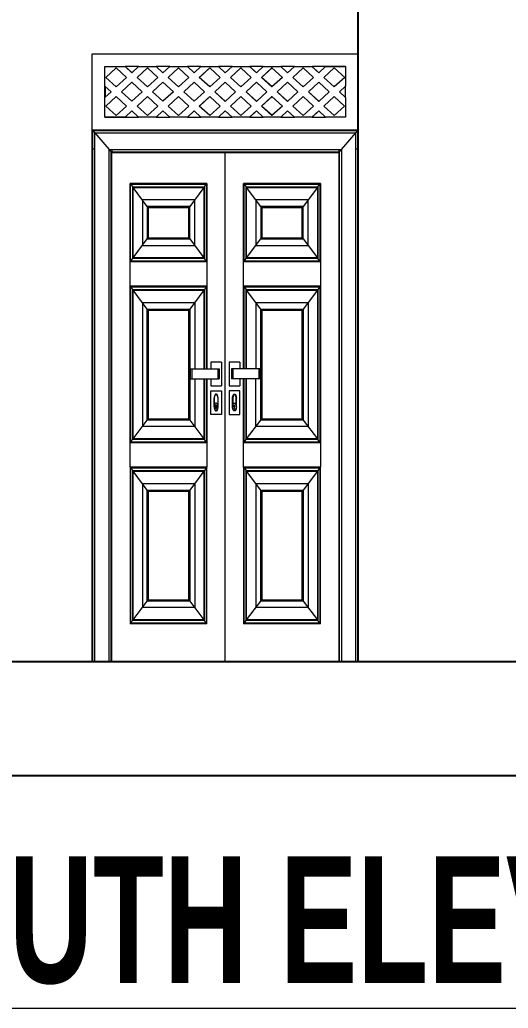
# Model space of a CAD drawing. Header units: inches. Extents: x -5096374 to -5070857, y -3259973 to -3243900.
# Drawn here: x -5081211.9 to -5081134.8, y -3259456.9 to -3259300.7 of the extents above; entities that cross this region are included whole.
import ezdxf

# ---------------------------------------------------------------- set-up
doc = ezdxf.new("R2010")
doc.units = ezdxf.units.IN
doc.header["$LTSCALE"] = 2
doc.header["$MEASUREMENT"] = 0
doc.layers.get('0').update_dxf_attribs({"linetype": 'CONTINUOUS'})
for name, color, linetype, lineweight in [('F-FURNITURE', 30, 'CONTINUOUS', 13), ('HACTH', 253, 'CONTINUOUS', 5), ('Text-100.w', 254, 'CONTINUOUS', 9)]:
    doc.layers.add(name, color=color, linetype=linetype, lineweight=lineweight)
doc.styles.add('Arial', font='arial.ttf', dxfattribs={"width": 0.8, "height": 12})

msp = doc.modelspace()

# ---------------------------------------------------------------- linework, layer by layer
at = {"ltscale": 0.5}
for p, q in [((-5081158.43, -3259402.1), (-5081158.43, -3259295.1)), ((-5081287.43, -3259402.1), (-5080996.31, -3259402.1)), ((-5081287.43, -3259420.1), (-5080996.31, -3259420.1))]:
    msp.add_line(p, q, dxfattribs=at)
at = {"layer": 'F-FURNITURE'}
for p, q in [((-5081200.43, -3259402.1), (-5081200.43, -3259306.1)), ((-5081200.43, -3259306.1), (-5081158.43, -3259306.1)), ((-5081198.43, -3259311.2), (-5081198.43, -3259308.1)), ((-5081198.43, -3259308.1), (-5081195.24, -3259308.1)), ((-5081198.27, -3259309.83), (-5081196.64, -3259308.32)), ((-5081198.27, -3259309.83), (-5081196.63, -3259308.33)), ((-5081196.64, -3259308.32), (-5081195, -3259309.83)), ((-5081194.18, -3259309.08), (-5081195.24, -3259308.1)), ((-5081195.24, -3259308.1), (-5081195.24, -3259308.1)), ((-5081194.17, -3259309.07), (-5081195.24, -3259308.1)), ((-5081193.11, -3259308.1), (-5081195.24, -3259308.1)), ((-5081193.11, -3259308.1), (-5081194.18, -3259309.08)), ((-5081193.36, -3259309.83), (-5081191.72, -3259308.32)), ((-5081193.35, -3259309.83), (-5081191.72, -3259308.33)), ((-5081193.11, -3259308.1), (-5081190.33, -3259308.1)), ((-5081191.72, -3259308.32), (-5081190.08, -3259309.83)), ((-5081189.26, -3259309.08), (-5081190.33, -3259308.1)), ((-5081190.33, -3259308.1), (-5081190.32, -3259308.1)), ((-5081189.26, -3259309.08), (-5081190.32, -3259308.1)), ((-5081188.2, -3259308.1), (-5081190.32, -3259308.1)), ((-5081188.2, -3259308.1), (-5081189.26, -3259309.08)), ((-5081188.44, -3259309.83), (-5081186.8, -3259308.32)), ((-5081188.44, -3259309.83), (-5081186.8, -3259308.33)), ((-5081188.2, -3259308.1), (-5081185.41, -3259308.1)), ((-5081186.8, -3259308.32), (-5081185.16, -3259309.83)), ((-5081184.35, -3259309.08), (-5081185.41, -3259308.1)), ((-5081185.41, -3259308.1), (-5081185.4, -3259308.1)), ((-5081184.34, -3259309.08), (-5081185.4, -3259308.1)), ((-5081183.28, -3259308.1), (-5081185.4, -3259308.1)), ((-5081183.28, -3259308.1), (-5081184.35, -3259309.08)), ((-5081183.53, -3259309.83), (-5081181.89, -3259308.32)), ((-5081183.52, -3259309.83), (-5081181.88, -3259308.33)), ((-5081183.28, -3259308.1), (-5081180.49, -3259308.1)), ((-5081181.89, -3259308.32), (-5081180.25, -3259309.83)), ((-5081179.43, -3259309.08), (-5081180.49, -3259308.1)), ((-5081180.49, -3259308.1), (-5081180.49, -3259308.1)), ((-5081179.43, -3259309.08), (-5081180.49, -3259308.1)), ((-5081178.36, -3259308.1), (-5081180.49, -3259308.1)), ((-5081178.36, -3259308.1), (-5081179.43, -3259309.08)), ((-5081178.61, -3259309.83), (-5081176.97, -3259308.32)), ((-5081178.6, -3259309.83), (-5081176.97, -3259308.33)), ((-5081178.36, -3259308.1), (-5081175.58, -3259308.1)), ((-5081176.97, -3259308.32), (-5081175.33, -3259309.83)), ((-5081174.51, -3259309.08), (-5081175.58, -3259308.1)), ((-5081175.58, -3259308.1), (-5081175.57, -3259308.1)), ((-5081174.51, -3259309.08), (-5081175.57, -3259308.1)), ((-5081173.45, -3259308.1), (-5081175.57, -3259308.1)), ((-5081173.45, -3259308.1), (-5081174.51, -3259309.08)), ((-5081173.69, -3259309.83), (-5081172.06, -3259308.32)), ((-5081173.69, -3259309.83), (-5081172.05, -3259308.33)), ((-5081173.45, -3259308.1), (-5081170.66, -3259308.1)), ((-5081172.06, -3259308.32), (-5081170.42, -3259309.83)), ((-5081169.6, -3259309.08), (-5081170.66, -3259308.1)), ((-5081169.59, -3259309.08), (-5081170.66, -3259308.1)), ((-5081170.66, -3259308.1), (-5081170.66, -3259308.1)), ((-5081168.53, -3259308.1), (-5081170.66, -3259308.1)), ((-5081168.53, -3259308.1), (-5081169.6, -3259309.08)), ((-5081168.78, -3259309.83), (-5081167.14, -3259308.32)), ((-5081168.77, -3259309.83), (-5081167.14, -3259308.33)), ((-5081168.53, -3259308.1), (-5081165.75, -3259308.1)), ((-5081167.14, -3259308.32), (-5081165.5, -3259309.83)), ((-5081164.68, -3259309.08), (-5081165.75, -3259308.1)), ((-5081165.75, -3259308.1), (-5081165.74, -3259308.1)), ((-5081164.68, -3259309.08), (-5081165.74, -3259308.1)), ((-5081163.62, -3259308.1), (-5081165.74, -3259308.1)), ((-5081163.62, -3259308.1), (-5081164.68, -3259309.08)), ((-5081163.86, -3259309.83), (-5081162.22, -3259308.33)), ((-5081163.86, -3259309.83), (-5081162.22, -3259308.33)), ((-5081163.62, -3259308.1), (-5081163.61, -3259308.1)), ((-5081163.61, -3259308.1), (-5081160.43, -3259308.1)), ((-5081160.43, -3259308.1), (-5081163.61, -3259308.1)), ((-5081162.22, -3259308.33), (-5081160.58, -3259309.83)), ((-5081160.43, -3259308.1), (-5081160.43, -3259311.2)), ((-5081160.43, -3259308.1), (-5081160.43, -3259308.1)), ((-5081196.64, -3259311.34), (-5081198.27, -3259309.83)), ((-5081198.27, -3259309.83), (-5081198.27, -3259309.83)), ((-5081196.63, -3259311.34), (-5081198.27, -3259309.83)), ((-5081195, -3259309.83), (-5081196.64, -3259311.34)), ((-5081191.72, -3259311.34), (-5081193.36, -3259309.83)), ((-5081193.36, -3259309.83), (-5081193.35, -3259309.83)), ((-5081191.72, -3259311.34), (-5081193.35, -3259309.83)), ((-5081190.08, -3259309.83), (-5081191.72, -3259311.34)), ((-5081186.8, -3259311.34), (-5081188.44, -3259309.83)), ((-5081186.8, -3259311.34), (-5081188.44, -3259309.83)), ((-5081188.44, -3259309.83), (-5081188.44, -3259309.83)), ((-5081185.16, -3259309.83), (-5081186.8, -3259311.34)), ((-5081181.89, -3259311.34), (-5081183.53, -3259309.83)), ((-5081183.53, -3259309.83), (-5081183.52, -3259309.83)), ((-5081181.88, -3259311.34), (-5081183.52, -3259309.83)), ((-5081180.25, -3259309.83), (-5081181.89, -3259311.34)), ((-5081176.97, -3259311.34), (-5081178.61, -3259309.83)), ((-5081178.61, -3259309.83), (-5081178.6, -3259309.83)), ((-5081176.97, -3259311.34), (-5081178.6, -3259309.83)), ((-5081175.33, -3259309.83), (-5081176.97, -3259311.34)), ((-5081172.06, -3259311.34), (-5081173.69, -3259309.83)), ((-5081172.05, -3259311.34), (-5081173.69, -3259309.83)), ((-5081173.69, -3259309.83), (-5081173.69, -3259309.83)), ((-5081170.42, -3259309.83), (-5081172.06, -3259311.34)), ((-5081167.14, -3259311.34), (-5081168.78, -3259309.83)), ((-5081168.78, -3259309.83), (-5081168.77, -3259309.83)), ((-5081167.14, -3259311.34), (-5081168.77, -3259309.83)), ((-5081165.5, -3259309.83), (-5081167.14, -3259311.34)), ((-5081162.22, -3259311.34), (-5081163.86, -3259309.83)), ((-5081163.86, -3259309.83), (-5081163.86, -3259309.83)), ((-5081162.22, -3259311.34), (-5081163.86, -3259309.83)), ((-5081160.58, -3259309.83), (-5081162.22, -3259311.34)), ((-5081198.43, -3259316.09), (-5081198.43, -3259311.2)), ((-5081198.43, -3259311.2), (-5081197.45, -3259312.1)), ((-5081198.41, -3259311.22), (-5081198.41, -3259312.97)), ((-5081195.82, -3259312.1), (-5081194.18, -3259310.59)), ((-5081195.81, -3259312.1), (-5081194.17, -3259310.59)), ((-5081194.18, -3259310.59), (-5081192.54, -3259312.1)), ((-5081190.9, -3259312.1), (-5081189.26, -3259310.59)), ((-5081190.89, -3259312.1), (-5081189.26, -3259310.59)), ((-5081189.26, -3259310.59), (-5081187.62, -3259312.1)), ((-5081185.98, -3259312.1), (-5081184.35, -3259310.59)), ((-5081185.98, -3259312.1), (-5081184.34, -3259310.59)), ((-5081184.35, -3259310.59), (-5081182.71, -3259312.1)), ((-5081181.07, -3259312.1), (-5081179.43, -3259310.59)), ((-5081181.06, -3259312.1), (-5081179.43, -3259310.59)), ((-5081179.43, -3259310.59), (-5081177.79, -3259312.1)), ((-5081176.15, -3259312.1), (-5081174.51, -3259310.59)), ((-5081176.15, -3259312.1), (-5081174.51, -3259310.59)), ((-5081174.51, -3259310.59), (-5081172.87, -3259312.1)), ((-5081171.24, -3259312.1), (-5081169.6, -3259310.59)), ((-5081171.23, -3259312.1), (-5081169.59, -3259310.59)), ((-5081169.6, -3259310.59), (-5081167.96, -3259312.1)), ((-5081166.32, -3259312.1), (-5081164.68, -3259310.59)), ((-5081166.31, -3259312.1), (-5081164.68, -3259310.59)), ((-5081164.68, -3259310.59), (-5081163.04, -3259312.1)), ((-5081161.4, -3259312.1), (-5081160.43, -3259311.2)), ((-5081161.4, -3259312.1), (-5081160.43, -3259311.21)), ((-5081160.43, -3259311.21), (-5081160.43, -3259311.2)), ((-5081160.43, -3259312.99), (-5081160.43, -3259311.21)), ((-5081197.45, -3259312.1), (-5081198.43, -3259312.99)), ((-5081198.27, -3259314.36), (-5081196.64, -3259312.85)), ((-5081198.27, -3259314.36), (-5081196.63, -3259312.85)), ((-5081196.64, -3259312.85), (-5081195, -3259314.36)), ((-5081194.18, -3259313.6), (-5081195.82, -3259312.1)), ((-5081195.82, -3259312.1), (-5081195.81, -3259312.1)), ((-5081194.17, -3259313.6), (-5081195.81, -3259312.1)), ((-5081192.54, -3259312.1), (-5081194.18, -3259313.6)), ((-5081193.36, -3259314.36), (-5081191.72, -3259312.85)), ((-5081193.35, -3259314.36), (-5081191.72, -3259312.85)), ((-5081191.72, -3259312.85), (-5081190.08, -3259314.36)), ((-5081189.26, -3259313.6), (-5081190.9, -3259312.1)), ((-5081190.9, -3259312.1), (-5081190.89, -3259312.1)), ((-5081189.26, -3259313.6), (-5081190.89, -3259312.1)), ((-5081187.62, -3259312.1), (-5081189.26, -3259313.6)), ((-5081188.44, -3259314.36), (-5081186.8, -3259312.85)), ((-5081188.44, -3259314.36), (-5081186.8, -3259312.85)), ((-5081186.8, -3259312.85), (-5081185.17, -3259314.36)), ((-5081184.35, -3259313.6), (-5081185.98, -3259312.1)), ((-5081185.98, -3259312.1), (-5081185.98, -3259312.1)), ((-5081184.34, -3259313.6), (-5081185.98, -3259312.1)), ((-5081182.71, -3259312.1), (-5081184.35, -3259313.6)), ((-5081183.53, -3259314.36), (-5081181.89, -3259312.85)), ((-5081183.52, -3259314.36), (-5081181.88, -3259312.85)), ((-5081181.89, -3259312.85), (-5081180.25, -3259314.36)), ((-5081179.43, -3259313.61), (-5081181.07, -3259312.1)), ((-5081181.07, -3259312.1), (-5081181.06, -3259312.1)), ((-5081179.43, -3259313.6), (-5081181.06, -3259312.1)), ((-5081177.79, -3259312.1), (-5081179.43, -3259313.61)), ((-5081178.61, -3259314.36), (-5081176.97, -3259312.85)), ((-5081178.6, -3259314.36), (-5081176.97, -3259312.85)), ((-5081176.97, -3259312.85), (-5081175.33, -3259314.36)), ((-5081174.51, -3259313.61), (-5081176.15, -3259312.1)), ((-5081176.15, -3259312.1), (-5081176.15, -3259312.1)), ((-5081174.51, -3259313.6), (-5081176.15, -3259312.1)), ((-5081172.87, -3259312.1), (-5081174.51, -3259313.61)), ((-5081173.69, -3259314.36), (-5081172.06, -3259312.85)), ((-5081173.69, -3259314.36), (-5081172.05, -3259312.85)), ((-5081172.06, -3259312.85), (-5081170.42, -3259314.36)), ((-5081169.6, -3259313.61), (-5081171.24, -3259312.1)), ((-5081171.24, -3259312.1), (-5081171.23, -3259312.1)), ((-5081169.59, -3259313.6), (-5081171.23, -3259312.1)), ((-5081167.96, -3259312.1), (-5081169.6, -3259313.61)), ((-5081168.78, -3259314.36), (-5081167.14, -3259312.85)), ((-5081168.77, -3259314.36), (-5081167.14, -3259312.85)), ((-5081167.14, -3259312.85), (-5081165.5, -3259314.36)), ((-5081164.68, -3259313.61), (-5081166.32, -3259312.1)), ((-5081166.32, -3259312.1), (-5081166.31, -3259312.1)), ((-5081164.68, -3259313.6), (-5081166.31, -3259312.1)), ((-5081163.04, -3259312.1), (-5081164.68, -3259313.61)), ((-5081163.86, -3259314.36), (-5081162.22, -3259312.85)), ((-5081163.86, -3259314.36), (-5081162.22, -3259312.85)), ((-5081162.22, -3259312.85), (-5081160.59, -3259314.36)), ((-5081160.43, -3259312.99), (-5081161.4, -3259312.1)), ((-5081160.43, -3259312.99), (-5081161.4, -3259312.1)), ((-5081161.4, -3259312.1), (-5081161.4, -3259312.1)), ((-5081160.43, -3259312.99), (-5081160.43, -3259316.1)), ((-5081160.43, -3259312.99), (-5081160.43, -3259312.99)), ((-5081196.64, -3259315.87), (-5081198.27, -3259314.36)), ((-5081196.63, -3259315.86), (-5081198.27, -3259314.36)), ((-5081198.27, -3259314.36), (-5081198.27, -3259314.36)), ((-5081195, -3259314.36), (-5081196.64, -3259315.87)), ((-5081195.24, -3259316.09), (-5081194.18, -3259315.11)), ((-5081195.24, -3259316.09), (-5081194.17, -3259315.12)), ((-5081194.18, -3259315.11), (-5081193.11, -3259316.09)), ((-5081191.72, -3259315.87), (-5081193.36, -3259314.36)), ((-5081193.36, -3259314.36), (-5081193.35, -3259314.36)), ((-5081191.72, -3259315.86), (-5081193.35, -3259314.36)), ((-5081190.08, -3259314.36), (-5081191.72, -3259315.87)), ((-5081190.33, -3259316.09), (-5081189.26, -3259315.11)), ((-5081190.32, -3259316.09), (-5081189.26, -3259315.12)), ((-5081189.26, -3259315.11), (-5081188.2, -3259316.09)), ((-5081186.8, -3259315.87), (-5081188.44, -3259314.36)), ((-5081186.8, -3259315.87), (-5081188.44, -3259314.36)), ((-5081188.44, -3259314.36), (-5081188.44, -3259314.36)), ((-5081185.17, -3259314.36), (-5081186.8, -3259315.87)), ((-5081185.41, -3259316.09), (-5081184.35, -3259315.11)), ((-5081185.41, -3259316.09), (-5081184.34, -3259315.12)), ((-5081184.35, -3259315.11), (-5081183.28, -3259316.09)), ((-5081181.89, -3259315.87), (-5081183.53, -3259314.36)), ((-5081183.53, -3259314.36), (-5081183.52, -3259314.36)), ((-5081181.88, -3259315.87), (-5081183.52, -3259314.36)), ((-5081180.25, -3259314.36), (-5081181.89, -3259315.87)), ((-5081180.5, -3259316.1), (-5081179.43, -3259315.11)), ((-5081180.49, -3259316.1), (-5081179.43, -3259315.12)), ((-5081179.43, -3259315.11), (-5081178.36, -3259316.1)), ((-5081176.97, -3259315.87), (-5081178.61, -3259314.36)), ((-5081178.61, -3259314.36), (-5081178.6, -3259314.36)), ((-5081176.97, -3259315.87), (-5081178.6, -3259314.36)), ((-5081175.33, -3259314.36), (-5081176.97, -3259315.87)), ((-5081175.58, -3259316.1), (-5081174.51, -3259315.11)), ((-5081175.57, -3259316.1), (-5081174.51, -3259315.12)), ((-5081174.51, -3259315.11), (-5081173.45, -3259316.1)), ((-5081172.06, -3259315.87), (-5081173.69, -3259314.36)), ((-5081173.69, -3259314.36), (-5081173.69, -3259314.36)), ((-5081172.05, -3259315.87), (-5081173.69, -3259314.36)), ((-5081170.42, -3259314.36), (-5081172.06, -3259315.87)), ((-5081170.66, -3259316.1), (-5081169.6, -3259315.11)), ((-5081170.66, -3259316.1), (-5081169.6, -3259315.12)), ((-5081169.6, -3259315.11), (-5081168.53, -3259316.1)), ((-5081167.14, -3259315.87), (-5081168.78, -3259314.36)), ((-5081168.78, -3259314.36), (-5081168.77, -3259314.36)), ((-5081167.14, -3259315.87), (-5081168.77, -3259314.36)), ((-5081165.5, -3259314.36), (-5081167.14, -3259315.87)), ((-5081165.75, -3259316.1), (-5081164.68, -3259315.11)), ((-5081165.74, -3259316.1), (-5081164.68, -3259315.12)), ((-5081164.68, -3259315.11), (-5081163.62, -3259316.1)), ((-5081162.22, -3259315.87), (-5081163.86, -3259314.36)), ((-5081162.22, -3259315.87), (-5081163.86, -3259314.36)), ((-5081163.86, -3259314.36), (-5081163.86, -3259314.36)), ((-5081160.59, -3259314.36), (-5081162.22, -3259315.87)), ((-5081198.43, -3259316.09), (-5081198.43, -3259316.1)), ((-5081195.24, -3259316.09), (-5081198.43, -3259316.09)), ((-5081198.43, -3259316.1), (-5081198.41, -3259316.1)), ((-5081198.41, -3259316.09), (-5081198.41, -3259316.1)), ((-5081198.41, -3259316.1), (-5081195.24, -3259316.09)), ((-5081195.24, -3259316.09), (-5081195.24, -3259316.09)), ((-5081195.24, -3259316.09), (-5081193.11, -3259316.09)), ((-5081190.33, -3259316.09), (-5081193.11, -3259316.09)), ((-5081190.33, -3259316.09), (-5081190.32, -3259316.09)), ((-5081190.32, -3259316.09), (-5081188.2, -3259316.09)), ((-5081185.41, -3259316.09), (-5081188.2, -3259316.09)), ((-5081185.41, -3259316.09), (-5081185.41, -3259316.09)), ((-5081185.41, -3259316.09), (-5081183.28, -3259316.09)), ((-5081180.5, -3259316.1), (-5081183.28, -3259316.09)), ((-5081180.49, -3259316.1), (-5081180.5, -3259316.1)), ((-5081180.49, -3259316.1), (-5081178.36, -3259316.1)), ((-5081175.58, -3259316.1), (-5081178.36, -3259316.1)), ((-5081175.57, -3259316.1), (-5081175.58, -3259316.1)), ((-5081175.57, -3259316.1), (-5081173.45, -3259316.1)), ((-5081170.66, -3259316.1), (-5081173.45, -3259316.1)), ((-5081170.66, -3259316.1), (-5081170.66, -3259316.1)), ((-5081170.66, -3259316.1), (-5081168.53, -3259316.1)), ((-5081165.75, -3259316.1), (-5081168.53, -3259316.1)), ((-5081165.74, -3259316.1), (-5081165.75, -3259316.1)), ((-5081165.74, -3259316.1), (-5081163.62, -3259316.1)), ((-5081160.43, -3259316.1), (-5081163.62, -3259316.1)), ((-5081200.43, -3259318.1), (-5081158.43, -3259318.1)), ((-5081200.36, -3259402.1), (-5081200.36, -3259318.17)), ((-5081200.36, -3259318.17), (-5081158.5, -3259318.17)), ((-5081200.36, -3259318.17), (-5081197.43, -3259321.6)), ((-5081200.34, -3259318.2), (-5081158.52, -3259318.2)), ((-5081200.34, -3259321.1), (-5081200.34, -3259318.2)), ((-5081158.5, -3259318.17), (-5081161.43, -3259321.6)), ((-5081158.52, -3259318.2), (-5081158.52, -3259402.1)), ((-5081158.5, -3259318.17), (-5081158.5, -3259402.1)), ((-5081200, -3259402.1), (-5081200, -3259318.6)), ((-5081200, -3259318.6), (-5081158.86, -3259318.6)), ((-5081158.86, -3259318.6), (-5081158.86, -3259402.1)), ((-5081200.34, -3259321.1), (-5081200.29, -3259321.1)), ((-5081200.34, -3259402.1), (-5081200.34, -3259321.1)), ((-5081200.25, -3259321.1), (-5081200.2, -3259321.1)), ((-5081200.15, -3259321.1), (-5081200.05, -3259321.1)), ((-5081197.77, -3259402.1), (-5081197.77, -3259321.2)), ((-5081197.77, -3259321.2), (-5081161.09, -3259321.2)), ((-5081197.34, -3259321.2), (-5081197.34, -3259321.25)), ((-5081197.34, -3259321.3), (-5081197.34, -3259321.35)), ((-5081161.52, -3259321.2), (-5081161.52, -3259321.25)), ((-5081161.52, -3259321.3), (-5081161.52, -3259321.35)), ((-5081161.09, -3259321.2), (-5081161.09, -3259402.1)), ((-5081158.86, -3259321.1), (-5081158.76, -3259321.1)), ((-5081158.71, -3259321.1), (-5081158.66, -3259321.1)), ((-5081158.61, -3259321.1), (-5081158.54, -3259321.1)), ((-5081197.43, -3259402.1), (-5081197.43, -3259321.6)), ((-5081197.43, -3259321.6), (-5081161.43, -3259321.6)), ((-5081197.34, -3259321.4), (-5081197.34, -3259321.48)), ((-5081197.34, -3259321.51), (-5081197.34, -3259321.6)), ((-5081197.34, -3259402.1), (-5081197.34, -3259321.7)), ((-5081197.34, -3259321.7), (-5081161.52, -3259321.7)), ((-5081179.43, -3259402.1), (-5081179.43, -3259321.7)), ((-5081161.52, -3259321.4), (-5081161.52, -3259321.48)), ((-5081161.52, -3259321.51), (-5081161.52, -3259321.6)), ((-5081161.52, -3259321.7), (-5081161.52, -3259402.1)), ((-5081161.43, -3259321.6), (-5081161.43, -3259402.1)), ((-5081194.45, -3259367.57), (-5081194.45, -3259326.59)), ((-5081182.33, -3259326.59), (-5081194.45, -3259326.59)), ((-5081194.37, -3259338.86), (-5081194.37, -3259326.7)), ((-5081194.37, -3259326.7), (-5081182.4, -3259326.7)), ((-5081194.37, -3259326.7), (-5081194.04, -3259327.14)), ((-5081194.04, -3259338.42), (-5081194.04, -3259327.14)), ((-5081194.04, -3259327.14), (-5081182.73, -3259327.14)), ((-5081193.98, -3259338.34), (-5081193.98, -3259327.21)), ((-5081193.98, -3259327.21), (-5081182.79, -3259327.21)), ((-5081191.75, -3259330.2), (-5081193.98, -3259327.21)), ((-5081182.79, -3259327.21), (-5081185.03, -3259330.2)), ((-5081182.79, -3259327.21), (-5081182.79, -3259338.34)), ((-5081182.73, -3259327.14), (-5081182.4, -3259326.7)), ((-5081182.73, -3259327.14), (-5081182.73, -3259338.42)), ((-5081182.71, -3259327.11), (-5081182.71, -3259338.45)), ((-5081182.4, -3259326.7), (-5081182.4, -3259338.86)), ((-5081182.33, -3259326.59), (-5081182.33, -3259355.87)), ((-5081176.53, -3259355.87), (-5081176.53, -3259326.59)), ((-5081164.41, -3259326.59), (-5081176.53, -3259326.59)), ((-5081176.46, -3259338.86), (-5081176.46, -3259326.7)), ((-5081176.46, -3259326.7), (-5081164.49, -3259326.7)), ((-5081176.46, -3259326.7), (-5081176.13, -3259327.14)), ((-5081176.13, -3259338.42), (-5081176.13, -3259327.14)), ((-5081176.13, -3259327.14), (-5081164.82, -3259327.14)), ((-5081176.07, -3259338.34), (-5081176.07, -3259327.21)), ((-5081176.07, -3259327.21), (-5081164.87, -3259327.21)), ((-5081173.83, -3259330.2), (-5081176.07, -3259327.21)), ((-5081164.87, -3259327.21), (-5081167.11, -3259330.2)), ((-5081164.87, -3259327.21), (-5081164.87, -3259338.34)), ((-5081164.82, -3259327.14), (-5081164.49, -3259326.7)), ((-5081164.82, -3259327.14), (-5081164.82, -3259338.42)), ((-5081164.8, -3259327.11), (-5081164.8, -3259338.45)), ((-5081164.49, -3259326.7), (-5081164.49, -3259338.86)), ((-5081164.41, -3259326.59), (-5081164.41, -3259367.57)), ((-5081184.26, -3259329.17), (-5081192.52, -3259329.17)), ((-5081192.52, -3259329.17), (-5081192.52, -3259336.38)), ((-5081184.26, -3259336.38), (-5081184.26, -3259329.17)), ((-5081166.34, -3259329.17), (-5081174.6, -3259329.17)), ((-5081174.6, -3259329.17), (-5081174.6, -3259336.38)), ((-5081166.34, -3259336.38), (-5081166.34, -3259329.17)), ((-5081185.03, -3259330.2), (-5081191.75, -3259330.2)), ((-5081191.75, -3259330.2), (-5081191.75, -3259335.35)), ((-5081191.67, -3259330.3), (-5081191.67, -3259335.25)), ((-5081185.11, -3259330.3), (-5081191.67, -3259330.3)), ((-5081191.59, -3259330.41), (-5081191.59, -3259335.15)), ((-5081185.18, -3259330.41), (-5081191.59, -3259330.41)), ((-5081185.18, -3259335.15), (-5081185.18, -3259330.41)), ((-5081185.11, -3259335.25), (-5081185.11, -3259330.3)), ((-5081185.03, -3259335.35), (-5081185.03, -3259330.2)), ((-5081167.11, -3259330.2), (-5081173.83, -3259330.2)), ((-5081173.83, -3259330.2), (-5081173.83, -3259335.35)), ((-5081173.75, -3259330.3), (-5081173.75, -3259335.25)), ((-5081167.19, -3259330.3), (-5081173.75, -3259330.3)), ((-5081173.68, -3259330.41), (-5081173.68, -3259335.15)), ((-5081167.27, -3259330.41), (-5081173.68, -3259330.41)), ((-5081167.27, -3259335.15), (-5081167.27, -3259330.41)), ((-5081167.19, -3259335.25), (-5081167.19, -3259330.3)), ((-5081167.11, -3259335.35), (-5081167.11, -3259330.2)), ((-5081193.98, -3259338.34), (-5081191.75, -3259335.35)), ((-5081191.75, -3259335.35), (-5081185.03, -3259335.35)), ((-5081191.67, -3259335.25), (-5081185.11, -3259335.25)), ((-5081191.59, -3259335.15), (-5081185.18, -3259335.15)), ((-5081185.03, -3259335.35), (-5081182.79, -3259338.34)), ((-5081176.07, -3259338.34), (-5081173.83, -3259335.35)), ((-5081173.83, -3259335.35), (-5081167.11, -3259335.35)), ((-5081173.75, -3259335.25), (-5081167.19, -3259335.25)), ((-5081173.68, -3259335.15), (-5081167.27, -3259335.15)), ((-5081167.11, -3259335.35), (-5081164.87, -3259338.34)), ((-5081192.52, -3259336.38), (-5081184.26, -3259336.38)), ((-5081174.6, -3259336.38), (-5081166.34, -3259336.38)), ((-5081194.37, -3259338.86), (-5081194.04, -3259338.42)), ((-5081182.71, -3259338.45), (-5081194.06, -3259338.45)), ((-5081182.73, -3259338.42), (-5081194.04, -3259338.42)), ((-5081182.79, -3259338.34), (-5081193.98, -3259338.34)), ((-5081182.4, -3259338.86), (-5081182.73, -3259338.42)), ((-5081176.46, -3259338.86), (-5081176.13, -3259338.42)), ((-5081164.8, -3259338.45), (-5081176.15, -3259338.45)), ((-5081164.82, -3259338.42), (-5081176.13, -3259338.42)), ((-5081164.87, -3259338.34), (-5081176.07, -3259338.34)), ((-5081164.49, -3259338.86), (-5081164.82, -3259338.42)), ((-5081182.33, -3259338.96), (-5081194.45, -3259338.96)), ((-5081182.4, -3259338.86), (-5081194.37, -3259338.86)), ((-5081164.41, -3259338.96), (-5081176.53, -3259338.96)), ((-5081164.49, -3259338.86), (-5081176.46, -3259338.86)), ((-5081182.33, -3259342.83), (-5081194.45, -3259342.83)), ((-5081194.37, -3259367.46), (-5081194.37, -3259342.93)), ((-5081194.37, -3259342.93), (-5081182.4, -3259342.93)), ((-5081194.37, -3259342.93), (-5081194.06, -3259343.34)), ((-5081182.4, -3259342.93), (-5081182.71, -3259343.34)), ((-5081182.4, -3259342.93), (-5081182.4, -3259355.87)), ((-5081164.41, -3259342.83), (-5081176.53, -3259342.83)), ((-5081176.46, -3259355.87), (-5081176.46, -3259342.93)), ((-5081176.46, -3259342.93), (-5081164.49, -3259342.93)), ((-5081176.46, -3259342.93), (-5081176.15, -3259343.34)), ((-5081164.49, -3259342.93), (-5081164.8, -3259343.34)), ((-5081164.49, -3259342.93), (-5081164.49, -3259367.46)), ((-5081194.06, -3259343.34), (-5081182.71, -3259343.34)), ((-5081194.06, -3259343.34), (-5081194.05, -3259343.37)), ((-5081194.05, -3259367.03), (-5081194.05, -3259343.37)), ((-5081194.05, -3259343.37), (-5081182.73, -3259343.37)), ((-5081191.75, -3259346.43), (-5081193.98, -3259343.45)), ((-5081193.98, -3259366.95), (-5081193.98, -3259343.45)), ((-5081193.98, -3259343.45), (-5081182.79, -3259343.45)), ((-5081182.79, -3259343.45), (-5081185.03, -3259346.43)), ((-5081182.79, -3259343.45), (-5081182.79, -3259355.87)), ((-5081182.71, -3259343.34), (-5081182.73, -3259343.37)), ((-5081182.73, -3259343.37), (-5081182.73, -3259355.87)), ((-5081182.71, -3259343.34), (-5081182.71, -3259355.87)), ((-5081176.15, -3259343.34), (-5081164.8, -3259343.34)), ((-5081176.15, -3259343.34), (-5081176.13, -3259343.37)), ((-5081176.13, -3259355.87), (-5081176.13, -3259343.37)), ((-5081176.13, -3259343.37), (-5081164.81, -3259343.37)), ((-5081173.83, -3259346.43), (-5081176.07, -3259343.45)), ((-5081176.07, -3259355.87), (-5081176.07, -3259343.45)), ((-5081176.07, -3259343.45), (-5081164.87, -3259343.45)), ((-5081164.87, -3259343.45), (-5081167.11, -3259346.43)), ((-5081164.87, -3259343.45), (-5081164.87, -3259366.95)), ((-5081164.8, -3259343.34), (-5081164.81, -3259343.37)), ((-5081164.81, -3259343.37), (-5081164.81, -3259367.03)), ((-5081164.8, -3259343.34), (-5081164.8, -3259367.05)), ((-5081192.52, -3259345.4), (-5081184.26, -3259345.4)), ((-5081192.52, -3259345.4), (-5081192.52, -3259364.99)), ((-5081184.26, -3259345.4), (-5081184.26, -3259355.87)), ((-5081174.6, -3259345.4), (-5081166.34, -3259345.4)), ((-5081174.6, -3259345.4), (-5081174.6, -3259355.87)), ((-5081166.34, -3259345.4), (-5081166.34, -3259364.99)), ((-5081191.75, -3259346.43), (-5081185.03, -3259346.43)), ((-5081191.75, -3259363.96), (-5081191.75, -3259346.43)), ((-5081185.11, -3259346.54), (-5081191.67, -3259346.54)), ((-5081191.67, -3259346.54), (-5081191.67, -3259363.85)), ((-5081185.18, -3259346.64), (-5081191.59, -3259346.64)), ((-5081191.59, -3259346.64), (-5081191.59, -3259363.75)), ((-5081185.18, -3259363.75), (-5081185.18, -3259346.64)), ((-5081185.11, -3259363.85), (-5081185.11, -3259346.54)), ((-5081185.03, -3259346.43), (-5081185.03, -3259363.96)), ((-5081173.83, -3259346.43), (-5081167.11, -3259346.43)), ((-5081173.83, -3259363.96), (-5081173.83, -3259346.43)), ((-5081167.19, -3259346.54), (-5081173.75, -3259346.54)), ((-5081173.75, -3259346.54), (-5081173.75, -3259363.85)), ((-5081167.27, -3259346.64), (-5081173.68, -3259346.64)), ((-5081173.68, -3259346.64), (-5081173.68, -3259363.75)), ((-5081167.27, -3259363.75), (-5081167.27, -3259346.64)), ((-5081167.19, -3259363.85), (-5081167.19, -3259346.54)), ((-5081167.11, -3259346.43), (-5081167.11, -3259363.96)), ((-5081181.73, -3259354.81), (-5081181.73, -3259355.87)), ((-5081180.03, -3259354.81), (-5081181.73, -3259354.81)), ((-5081180.03, -3259354.81), (-5081180.03, -3259358.53)), ((-5081177.13, -3259354.81), (-5081178.83, -3259354.81)), ((-5081178.83, -3259354.81), (-5081178.83, -3259358.53)), ((-5081177.13, -3259354.81), (-5081177.13, -3259355.87)), ((-5081184.95, -3259355.87), (-5081184.95, -3259357.47)), ((-5081184.95, -3259355.87), (-5081180.39, -3259355.87)), ((-5081184.71, -3259355.87), (-5081184.71, -3259357.47)), ((-5081180.63, -3259355.87), (-5081180.63, -3259357.47)), ((-5081180.39, -3259355.87), (-5081180.39, -3259357.47)), ((-5081178.47, -3259355.87), (-5081178.47, -3259357.47)), ((-5081173.91, -3259355.87), (-5081178.47, -3259355.87)), ((-5081178.22, -3259355.87), (-5081178.22, -3259357.47)), ((-5081174.15, -3259355.87), (-5081174.15, -3259357.47)), ((-5081173.91, -3259355.87), (-5081173.91, -3259357.47)), ((-5081184.95, -3259357.47), (-5081180.39, -3259357.47)), ((-5081184.26, -3259357.47), (-5081184.26, -3259364.99)), ((-5081182.79, -3259357.47), (-5081182.79, -3259366.95)), ((-5081182.73, -3259357.47), (-5081182.73, -3259367.03)), ((-5081182.71, -3259357.47), (-5081182.71, -3259367.05)), ((-5081182.4, -3259357.47), (-5081182.4, -3259367.46)), ((-5081182.33, -3259357.47), (-5081182.33, -3259367.57)), ((-5081181.73, -3259357.47), (-5081181.73, -3259358.53)), ((-5081181.73, -3259358.53), (-5081180.03, -3259358.53)), ((-5081178.83, -3259358.53), (-5081177.13, -3259358.53)), ((-5081173.91, -3259357.47), (-5081178.47, -3259357.47)), ((-5081177.13, -3259357.47), (-5081177.13, -3259358.53)), ((-5081176.53, -3259367.57), (-5081176.53, -3259357.47)), ((-5081176.46, -3259367.46), (-5081176.46, -3259357.47)), ((-5081176.13, -3259367.03), (-5081176.13, -3259357.47)), ((-5081176.07, -3259366.95), (-5081176.07, -3259357.47)), ((-5081174.6, -3259364.99), (-5081174.6, -3259357.47)), ((-5081181.73, -3259359.33), (-5081180.03, -3259359.33)), ((-5081181.73, -3259363.06), (-5081181.73, -3259359.33)), ((-5081181.17, -3259360.36), (-5081181.18, -3259360.53)), ((-5081181.14, -3259360.2), (-5081181.17, -3259360.36)), ((-5081181.09, -3259360.06), (-5081181.14, -3259360.2)), ((-5081181.14, -3259360.54), (-5081181.13, -3259360.38)), ((-5081181.13, -3259360.38), (-5081181.1, -3259360.25)), ((-5081181.1, -3259360.25), (-5081181.06, -3259360.13)), ((-5081181.03, -3259359.95), (-5081181.09, -3259360.06)), ((-5081181.06, -3259360.13), (-5081181.01, -3259360.04)), ((-5081180.96, -3259359.89), (-5081181.03, -3259359.95)), ((-5081181.01, -3259360.04), (-5081180.94, -3259359.98)), ((-5081180.88, -3259359.86), (-5081180.96, -3259359.89)), ((-5081180.94, -3259359.98), (-5081180.88, -3259359.96)), ((-5081180.8, -3259359.89), (-5081180.88, -3259359.86)), ((-5081180.88, -3259359.96), (-5081180.81, -3259359.98)), ((-5081180.81, -3259359.98), (-5081180.75, -3259360.04)), ((-5081180.73, -3259359.95), (-5081180.8, -3259359.89)), ((-5081180.75, -3259360.04), (-5081180.69, -3259360.13)), ((-5081180.66, -3259360.06), (-5081180.73, -3259359.95)), ((-5081180.69, -3259360.13), (-5081180.65, -3259360.25)), ((-5081180.61, -3259360.2), (-5081180.66, -3259360.06)), ((-5081180.65, -3259360.25), (-5081180.63, -3259360.38)), ((-5081180.63, -3259360.38), (-5081180.62, -3259360.54)), ((-5081180.58, -3259360.36), (-5081180.61, -3259360.2)), ((-5081180.57, -3259360.53), (-5081180.58, -3259360.36)), ((-5081180.03, -3259359.33), (-5081180.03, -3259363.06)), ((-5081178.83, -3259359.33), (-5081178.83, -3259363.06)), ((-5081177.13, -3259359.33), (-5081178.83, -3259359.33)), ((-5081178.29, -3259360.53), (-5081178.28, -3259360.36)), ((-5081178.28, -3259360.36), (-5081178.25, -3259360.2)), ((-5081178.25, -3259360.2), (-5081178.2, -3259360.06)), ((-5081178.23, -3259360.38), (-5081178.24, -3259360.54)), ((-5081178.21, -3259360.25), (-5081178.23, -3259360.38)), ((-5081178.16, -3259360.13), (-5081178.21, -3259360.25)), ((-5081178.2, -3259360.06), (-5081178.13, -3259359.95)), ((-5081178.11, -3259360.04), (-5081178.16, -3259360.13)), ((-5081178.13, -3259359.95), (-5081178.06, -3259359.89)), ((-5081178.05, -3259359.98), (-5081178.11, -3259360.04)), ((-5081178.06, -3259359.89), (-5081177.98, -3259359.86)), ((-5081177.98, -3259359.96), (-5081178.05, -3259359.98)), ((-5081177.98, -3259359.86), (-5081177.9, -3259359.89)), ((-5081177.91, -3259359.98), (-5081177.98, -3259359.96)), ((-5081177.85, -3259360.04), (-5081177.91, -3259359.98)), ((-5081177.9, -3259359.89), (-5081177.83, -3259359.95)), ((-5081177.8, -3259360.13), (-5081177.85, -3259360.04)), ((-5081177.83, -3259359.95), (-5081177.77, -3259360.06)), ((-5081177.76, -3259360.25), (-5081177.8, -3259360.13)), ((-5081177.77, -3259360.06), (-5081177.72, -3259360.2)), ((-5081177.73, -3259360.38), (-5081177.76, -3259360.25)), ((-5081177.72, -3259360.54), (-5081177.73, -3259360.38)), ((-5081177.72, -3259360.2), (-5081177.69, -3259360.36)), ((-5081177.69, -3259360.36), (-5081177.68, -3259360.53)), ((-5081177.13, -3259363.06), (-5081177.13, -3259359.33)), ((-5081181.18, -3259361.86), (-5081181.18, -3259360.53)), ((-5081181.18, -3259361.86), (-5081181.17, -3259362.03)), ((-5081181.14, -3259361.85), (-5081181.14, -3259360.54)), ((-5081181.13, -3259361.72), (-5081181.14, -3259361.85)), ((-5081181.14, -3259361.85), (-5081181.14, -3259361.86)), ((-5081181.14, -3259361.86), (-5081181.14, -3259361.87)), ((-5081181.14, -3259361.87), (-5081181.13, -3259362.01)), ((-5081181.1, -3259361.58), (-5081181.13, -3259361.72)), ((-5081181.06, -3259361.46), (-5081181.1, -3259361.58)), ((-5081181.01, -3259361.37), (-5081181.06, -3259361.46)), ((-5081180.95, -3259361.31), (-5081181.01, -3259361.37)), ((-5081180.88, -3259361.29), (-5081180.95, -3259361.31)), ((-5081180.91, -3259361.59), (-5081180.85, -3259361.59)), ((-5081180.91, -3259362.13), (-5081180.91, -3259361.59)), ((-5081180.81, -3259361.31), (-5081180.88, -3259361.29)), ((-5081180.85, -3259361.59), (-5081180.85, -3259362.13)), ((-5081180.75, -3259361.37), (-5081180.81, -3259361.31)), ((-5081180.7, -3259361.45), (-5081180.75, -3259361.37)), ((-5081180.65, -3259361.57), (-5081180.7, -3259361.45)), ((-5081180.63, -3259361.71), (-5081180.65, -3259361.57)), ((-5081180.62, -3259361.85), (-5081180.63, -3259361.71)), ((-5081180.63, -3259362), (-5081180.62, -3259361.85)), ((-5081180.62, -3259360.54), (-5081180.62, -3259361.85)), ((-5081180.58, -3259362.03), (-5081180.57, -3259361.86)), ((-5081180.57, -3259361.86), (-5081180.57, -3259360.53)), ((-5081178.29, -3259361.86), (-5081178.29, -3259360.53)), ((-5081178.28, -3259362.03), (-5081178.29, -3259361.86)), ((-5081178.24, -3259360.54), (-5081178.24, -3259361.85)), ((-5081178.24, -3259361.85), (-5081178.23, -3259361.71)), ((-5081178.23, -3259362), (-5081178.24, -3259361.85)), ((-5081178.23, -3259361.71), (-5081178.2, -3259361.57)), ((-5081178.2, -3259361.57), (-5081178.16, -3259361.45)), ((-5081178.16, -3259361.45), (-5081178.11, -3259361.37)), ((-5081178.11, -3259361.37), (-5081178.05, -3259361.31)), ((-5081178.05, -3259361.31), (-5081177.98, -3259361.29)), ((-5081178.01, -3259361.59), (-5081178.01, -3259362.13)), ((-5081177.95, -3259361.59), (-5081178.01, -3259361.59)), ((-5081177.98, -3259361.29), (-5081177.91, -3259361.31)), ((-5081177.95, -3259362.13), (-5081177.95, -3259361.59)), ((-5081177.91, -3259361.31), (-5081177.85, -3259361.37)), ((-5081177.85, -3259361.37), (-5081177.8, -3259361.46)), ((-5081177.8, -3259361.46), (-5081177.76, -3259361.58)), ((-5081177.76, -3259361.58), (-5081177.73, -3259361.72)), ((-5081177.73, -3259361.72), (-5081177.72, -3259361.85)), ((-5081177.72, -3259361.87), (-5081177.73, -3259362.01)), ((-5081177.72, -3259361.85), (-5081177.72, -3259360.54)), ((-5081177.72, -3259361.85), (-5081177.72, -3259361.86)), ((-5081177.72, -3259361.86), (-5081177.72, -3259361.87)), ((-5081177.68, -3259361.86), (-5081177.69, -3259362.03)), ((-5081177.68, -3259361.86), (-5081177.68, -3259360.53)), ((-5081180.03, -3259363.06), (-5081181.73, -3259363.06)), ((-5081181.17, -3259362.03), (-5081181.14, -3259362.19)), ((-5081181.14, -3259362.19), (-5081181.09, -3259362.33)), ((-5081181.13, -3259362.01), (-5081181.13, -3259362.01)), ((-5081181.13, -3259362.01), (-5081181.1, -3259362.14)), ((-5081181.1, -3259362.14), (-5081181.1, -3259362.15)), ((-5081181.1, -3259362.15), (-5081181.06, -3259362.26)), ((-5081181.09, -3259362.33), (-5081181.03, -3259362.44)), ((-5081181.06, -3259362.26), (-5081181.06, -3259362.26)), ((-5081181.06, -3259362.26), (-5081181.01, -3259362.35)), ((-5081181.03, -3259362.44), (-5081180.96, -3259362.5)), ((-5081181.01, -3259362.35), (-5081181, -3259362.35)), ((-5081181, -3259362.35), (-5081180.94, -3259362.4)), ((-5081180.96, -3259362.5), (-5081180.88, -3259362.52)), ((-5081180.94, -3259362.4), (-5081180.94, -3259362.41)), ((-5081180.94, -3259362.41), (-5081180.88, -3259362.42)), ((-5081180.85, -3259362.13), (-5081180.91, -3259362.13)), ((-5081180.88, -3259362.42), (-5081180.87, -3259362.42)), ((-5081180.88, -3259362.52), (-5081180.8, -3259362.5)), ((-5081180.87, -3259362.42), (-5081180.81, -3259362.4)), ((-5081180.81, -3259362.4), (-5081180.75, -3259362.35)), ((-5081180.81, -3259362.4), (-5081180.81, -3259362.4)), ((-5081180.8, -3259362.5), (-5081180.73, -3259362.44)), ((-5081180.75, -3259362.35), (-5081180.69, -3259362.26)), ((-5081180.75, -3259362.35), (-5081180.75, -3259362.35)), ((-5081180.73, -3259362.44), (-5081180.66, -3259362.33)), ((-5081180.69, -3259362.25), (-5081180.65, -3259362.14)), ((-5081180.69, -3259362.26), (-5081180.69, -3259362.25)), ((-5081180.66, -3259362.33), (-5081180.61, -3259362.19)), ((-5081180.65, -3259362.14), (-5081180.63, -3259362.01)), ((-5081180.65, -3259362.14), (-5081180.65, -3259362.14)), ((-5081180.63, -3259362.01), (-5081180.63, -3259362)), ((-5081180.61, -3259362.19), (-5081180.58, -3259362.03)), ((-5081178.83, -3259363.06), (-5081177.13, -3259363.06)), ((-5081178.25, -3259362.19), (-5081178.28, -3259362.03)), ((-5081178.2, -3259362.33), (-5081178.25, -3259362.19)), ((-5081178.23, -3259362.01), (-5081178.23, -3259362)), ((-5081178.21, -3259362.14), (-5081178.23, -3259362.01)), ((-5081178.21, -3259362.14), (-5081178.21, -3259362.14)), ((-5081178.17, -3259362.25), (-5081178.21, -3259362.14)), ((-5081178.13, -3259362.44), (-5081178.2, -3259362.33)), ((-5081178.16, -3259362.26), (-5081178.17, -3259362.25)), ((-5081178.11, -3259362.35), (-5081178.16, -3259362.26)), ((-5081178.06, -3259362.5), (-5081178.13, -3259362.44)), ((-5081178.11, -3259362.35), (-5081178.11, -3259362.35)), ((-5081178.05, -3259362.4), (-5081178.11, -3259362.35)), ((-5081177.98, -3259362.52), (-5081178.06, -3259362.5)), ((-5081177.98, -3259362.42), (-5081178.05, -3259362.4)), ((-5081178.05, -3259362.4), (-5081178.05, -3259362.4)), ((-5081178.01, -3259362.13), (-5081177.95, -3259362.13)), ((-5081177.92, -3259362.41), (-5081177.98, -3259362.42)), ((-5081177.98, -3259362.42), (-5081177.98, -3259362.42)), ((-5081177.9, -3259362.5), (-5081177.98, -3259362.52)), ((-5081177.91, -3259362.4), (-5081177.92, -3259362.41)), ((-5081177.86, -3259362.35), (-5081177.91, -3259362.4)), ((-5081177.83, -3259362.44), (-5081177.9, -3259362.5)), ((-5081177.85, -3259362.35), (-5081177.86, -3259362.35)), ((-5081177.8, -3259362.26), (-5081177.85, -3259362.35)), ((-5081177.77, -3259362.33), (-5081177.83, -3259362.44)), ((-5081177.76, -3259362.15), (-5081177.8, -3259362.26)), ((-5081177.8, -3259362.26), (-5081177.8, -3259362.26)), ((-5081177.72, -3259362.19), (-5081177.77, -3259362.33)), ((-5081177.73, -3259362.01), (-5081177.76, -3259362.14)), ((-5081177.76, -3259362.14), (-5081177.76, -3259362.15)), ((-5081177.73, -3259362.01), (-5081177.73, -3259362.01)), ((-5081177.69, -3259362.03), (-5081177.72, -3259362.19)), ((-5081193.98, -3259366.95), (-5081191.75, -3259363.96)), ((-5081184.26, -3259364.99), (-5081192.52, -3259364.99)), ((-5081185.03, -3259363.96), (-5081191.75, -3259363.96)), ((-5081191.67, -3259363.85), (-5081185.11, -3259363.85)), ((-5081191.59, -3259363.75), (-5081185.18, -3259363.75)), ((-5081185.03, -3259363.96), (-5081182.79, -3259366.95)), ((-5081176.07, -3259366.95), (-5081173.83, -3259363.96)), ((-5081166.34, -3259364.99), (-5081174.6, -3259364.99)), ((-5081167.11, -3259363.96), (-5081173.83, -3259363.96)), ((-5081173.75, -3259363.85), (-5081167.19, -3259363.85)), ((-5081173.68, -3259363.75), (-5081167.27, -3259363.75)), ((-5081167.11, -3259363.96), (-5081164.87, -3259366.95)), ((-5081194.45, -3259371.43), (-5081194.45, -3259367.57)), ((-5081182.33, -3259367.57), (-5081194.45, -3259367.57)), ((-5081194.37, -3259367.46), (-5081194.05, -3259367.03)), ((-5081182.4, -3259367.46), (-5081194.37, -3259367.46)), ((-5081182.73, -3259367.03), (-5081194.05, -3259367.03)), ((-5081182.79, -3259366.95), (-5081193.98, -3259366.95)), ((-5081182.71, -3259367.05), (-5081182.73, -3259367.03)), ((-5081182.4, -3259367.46), (-5081182.71, -3259367.05)), ((-5081182.33, -3259367.57), (-5081182.33, -3259371.43)), ((-5081176.53, -3259371.43), (-5081176.53, -3259367.57)), ((-5081164.41, -3259367.57), (-5081176.53, -3259367.57)), ((-5081176.46, -3259367.46), (-5081176.13, -3259367.03)), ((-5081164.49, -3259367.46), (-5081176.46, -3259367.46)), ((-5081164.81, -3259367.03), (-5081176.13, -3259367.03)), ((-5081164.87, -3259366.95), (-5081176.07, -3259366.95)), ((-5081164.8, -3259367.05), (-5081164.81, -3259367.03)), ((-5081164.49, -3259367.46), (-5081164.8, -3259367.05)), ((-5081164.41, -3259367.57), (-5081164.41, -3259371.43)), ((-5081194.45, -3259371.43), (-5081194.45, -3259396.17)), ((-5081182.33, -3259371.43), (-5081194.45, -3259371.43)), ((-5081194.37, -3259396.07), (-5081194.37, -3259371.53)), ((-5081194.37, -3259371.53), (-5081182.4, -3259371.53)), ((-5081194.37, -3259371.53), (-5081194.06, -3259371.95)), ((-5081194.06, -3259371.95), (-5081182.71, -3259371.95)), ((-5081194.06, -3259371.95), (-5081194.05, -3259371.97)), ((-5081194.05, -3259395.63), (-5081194.05, -3259371.97)), ((-5081194.05, -3259371.97), (-5081182.73, -3259371.97)), ((-5081191.75, -3259375.04), (-5081193.98, -3259372.05)), ((-5081193.98, -3259395.55), (-5081193.98, -3259372.05)), ((-5081193.98, -3259372.05), (-5081182.79, -3259372.05)), ((-5081182.79, -3259372.05), (-5081185.03, -3259375.04)), ((-5081182.79, -3259372.05), (-5081182.79, -3259395.55)), ((-5081182.71, -3259371.95), (-5081182.73, -3259371.97)), ((-5081182.73, -3259371.97), (-5081182.73, -3259395.63)), ((-5081182.4, -3259371.53), (-5081182.71, -3259371.95)), ((-5081182.71, -3259371.95), (-5081182.71, -3259395.65)), ((-5081182.4, -3259371.53), (-5081182.4, -3259396.07)), ((-5081182.33, -3259396.17), (-5081182.33, -3259371.43)), ((-5081176.53, -3259371.43), (-5081176.53, -3259396.17)), ((-5081164.41, -3259371.43), (-5081176.53, -3259371.43)), ((-5081176.46, -3259396.07), (-5081176.46, -3259371.53)), ((-5081176.46, -3259371.53), (-5081164.49, -3259371.53)), ((-5081176.46, -3259371.53), (-5081176.15, -3259371.95)), ((-5081176.15, -3259371.95), (-5081164.8, -3259371.95)), ((-5081176.15, -3259371.95), (-5081176.13, -3259371.97)), ((-5081176.13, -3259395.63), (-5081176.13, -3259371.97)), ((-5081176.13, -3259371.97), (-5081164.81, -3259371.97)), ((-5081173.83, -3259375.04), (-5081176.07, -3259372.05)), ((-5081176.07, -3259395.55), (-5081176.07, -3259372.05)), ((-5081176.07, -3259372.05), (-5081164.87, -3259372.05)), ((-5081164.87, -3259372.05), (-5081167.11, -3259375.04)), ((-5081164.87, -3259372.05), (-5081164.87, -3259395.55)), ((-5081164.8, -3259371.95), (-5081164.81, -3259371.97)), ((-5081164.81, -3259371.97), (-5081164.81, -3259395.63)), ((-5081164.49, -3259371.53), (-5081164.8, -3259371.95)), ((-5081164.8, -3259371.95), (-5081164.8, -3259395.65)), ((-5081164.49, -3259371.53), (-5081164.49, -3259396.07)), ((-5081164.41, -3259396.17), (-5081164.41, -3259371.43)), ((-5081192.52, -3259374.01), (-5081184.26, -3259374.01)), ((-5081192.52, -3259374.01), (-5081192.52, -3259393.59)), ((-5081184.26, -3259374.01), (-5081184.26, -3259393.59)), ((-5081174.6, -3259374.01), (-5081166.34, -3259374.01)), ((-5081174.6, -3259374.01), (-5081174.6, -3259393.59)), ((-5081166.34, -3259374.01), (-5081166.34, -3259393.59)), ((-5081191.75, -3259375.04), (-5081185.03, -3259375.04)), ((-5081191.75, -3259392.56), (-5081191.75, -3259375.04)), ((-5081185.11, -3259375.14), (-5081191.67, -3259375.14)), ((-5081191.67, -3259375.14), (-5081191.67, -3259392.46)), ((-5081185.18, -3259375.24), (-5081191.59, -3259375.24)), ((-5081191.59, -3259375.24), (-5081191.59, -3259392.36)), ((-5081185.18, -3259392.36), (-5081185.18, -3259375.24)), ((-5081185.11, -3259392.46), (-5081185.11, -3259375.14)), ((-5081185.03, -3259375.04), (-5081185.03, -3259392.56)), ((-5081173.83, -3259375.04), (-5081167.11, -3259375.04)), ((-5081173.83, -3259392.56), (-5081173.83, -3259375.04)), ((-5081167.19, -3259375.14), (-5081173.75, -3259375.14)), ((-5081173.75, -3259375.14), (-5081173.75, -3259392.46)), ((-5081167.27, -3259375.24), (-5081173.68, -3259375.24)), ((-5081173.68, -3259375.24), (-5081173.68, -3259392.36)), ((-5081167.27, -3259392.36), (-5081167.27, -3259375.24)), ((-5081167.19, -3259392.46), (-5081167.19, -3259375.14)), ((-5081167.11, -3259375.04), (-5081167.11, -3259392.56)), ((-5081193.98, -3259395.55), (-5081191.75, -3259392.56)), ((-5081185.03, -3259392.56), (-5081191.75, -3259392.56)), ((-5081191.67, -3259392.46), (-5081185.11, -3259392.46)), ((-5081191.59, -3259392.36), (-5081185.18, -3259392.36)), ((-5081185.03, -3259392.56), (-5081182.79, -3259395.55)), ((-5081176.07, -3259395.55), (-5081173.83, -3259392.56)), ((-5081167.11, -3259392.56), (-5081173.83, -3259392.56)), ((-5081173.75, -3259392.46), (-5081167.19, -3259392.46)), ((-5081173.68, -3259392.36), (-5081167.27, -3259392.36)), ((-5081167.11, -3259392.56), (-5081164.87, -3259395.55)), ((-5081184.26, -3259393.59), (-5081192.52, -3259393.59)), ((-5081166.34, -3259393.59), (-5081174.6, -3259393.59)), ((-5081182.33, -3259396.17), (-5081194.45, -3259396.17)), ((-5081194.37, -3259396.07), (-5081194.05, -3259395.63)), ((-5081182.4, -3259396.07), (-5081194.37, -3259396.07)), ((-5081182.73, -3259395.63), (-5081194.05, -3259395.63)), ((-5081182.79, -3259395.55), (-5081193.98, -3259395.55)), ((-5081182.71, -3259395.65), (-5081182.73, -3259395.63)), ((-5081182.4, -3259396.07), (-5081182.71, -3259395.65)), ((-5081164.41, -3259396.17), (-5081176.53, -3259396.17)), ((-5081176.46, -3259396.07), (-5081176.13, -3259395.63)), ((-5081164.49, -3259396.07), (-5081176.46, -3259396.07)), ((-5081164.81, -3259395.63), (-5081176.13, -3259395.63)), ((-5081164.87, -3259395.55), (-5081176.07, -3259395.55)), ((-5081164.8, -3259395.65), (-5081164.81, -3259395.63)), ((-5081164.49, -3259396.07), (-5081164.8, -3259395.65))]:
    msp.add_line(p, q, dxfattribs=at)
at = {"layer": 'HACTH'}
msp.add_line((-5081158.43, -3259306.1), (-5081158.43, -3259306.1), dxfattribs=at)

# ---------------------------------------------------------------- texts
at = {"layer": 'Text-100.w', "insert": (-5081155.53, -3259432.89), "char_height": 20, "width": 569.1024, "attachment_point": 2, "style": 'Arial'}
msp.add_mtext('\\A1;{\\fArial Narrow|b1|i0|c0|p34;\\L SOUTH ELEVATION}', dxfattribs=at)

doc.saveas('drawing.dxf')
